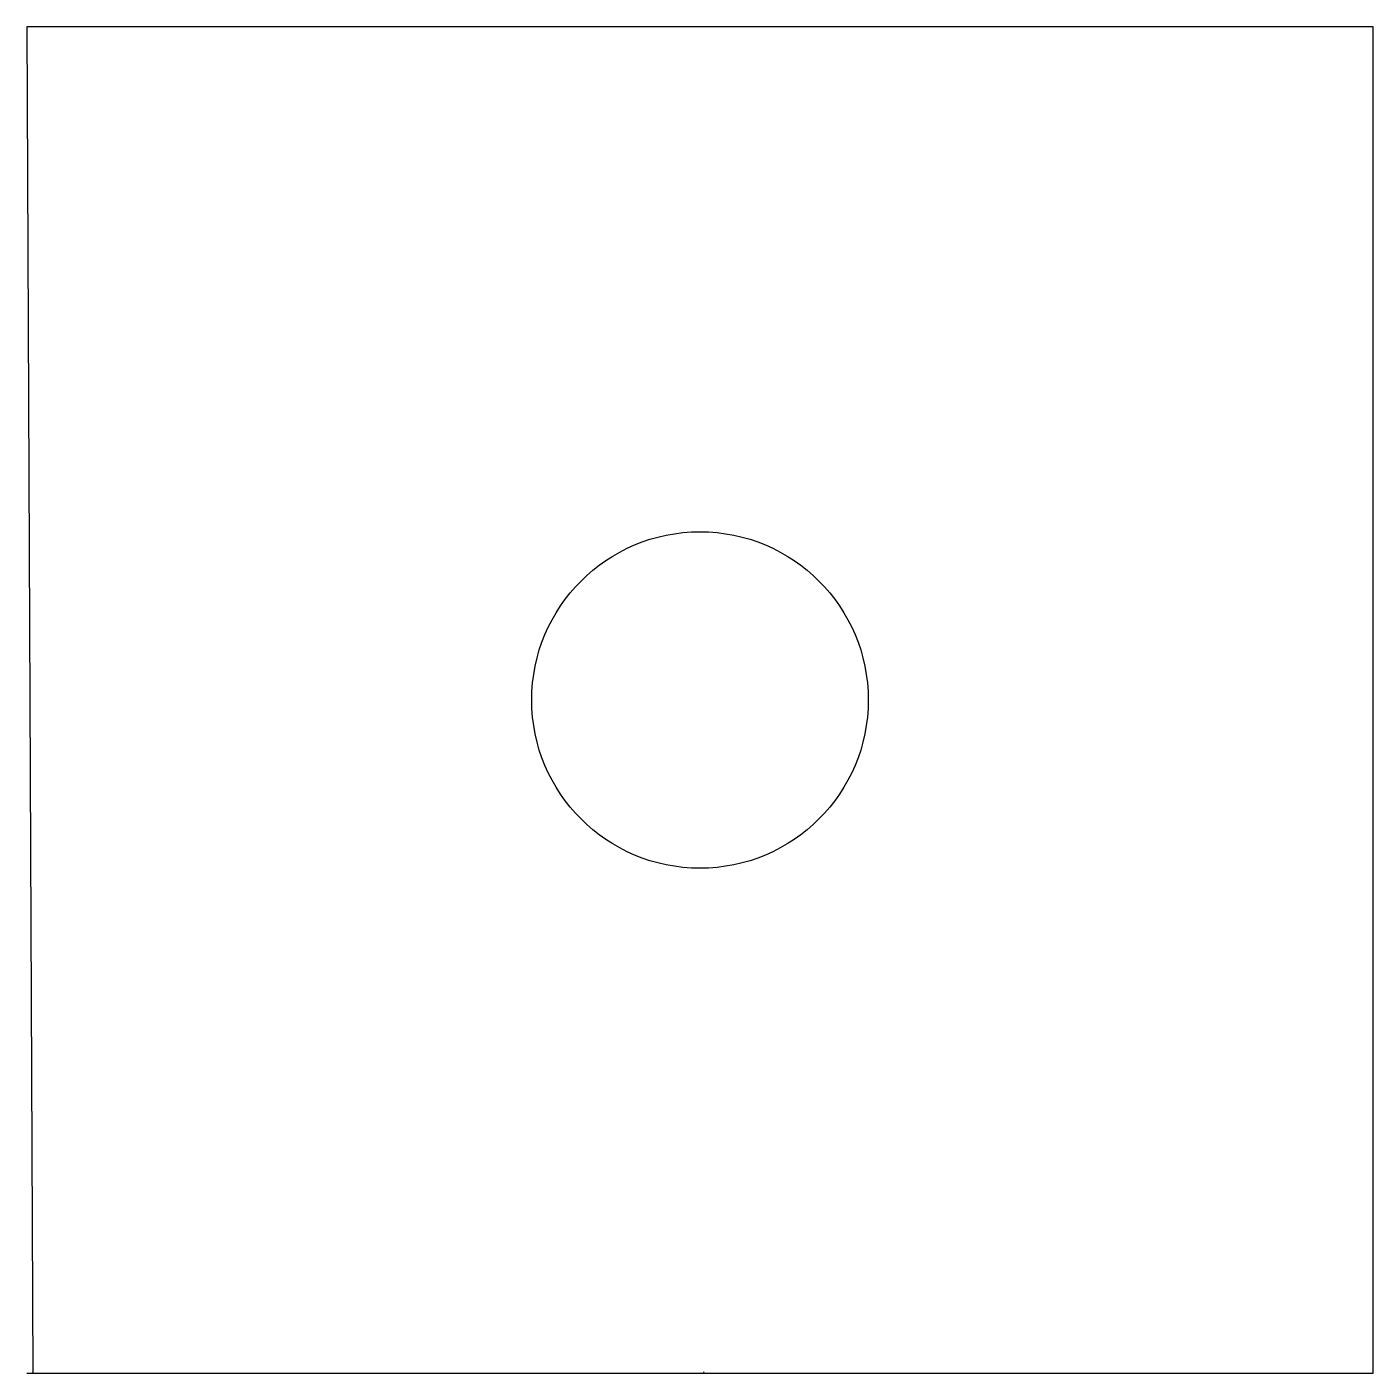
# Model space of a CAD drawing. Header units: inches. Extents: x 0 to 4, y 0 to 4.
import ezdxf

# ---------------------------------------------------------------- set-up
doc = ezdxf.new("R2010")
doc.units = ezdxf.units.IN

msp = doc.modelspace()

# ---------------------------------------------------------------- linework, layer by layer
for p, q in [((4, 4), (0, 4)), ((0, 4), (0.018, 0)), ((4, 0), (4, 4)), ((0, 0), (4, 0)), ((0, 0), (4, 0)), ((2, 0), (2.003, 0.001)), ((2.01, 0.002), (2.012, 0.004))]:
    msp.add_line(p, q)
msp.add_circle((2, 2), 0.5)

doc.saveas('drawing.dxf')
